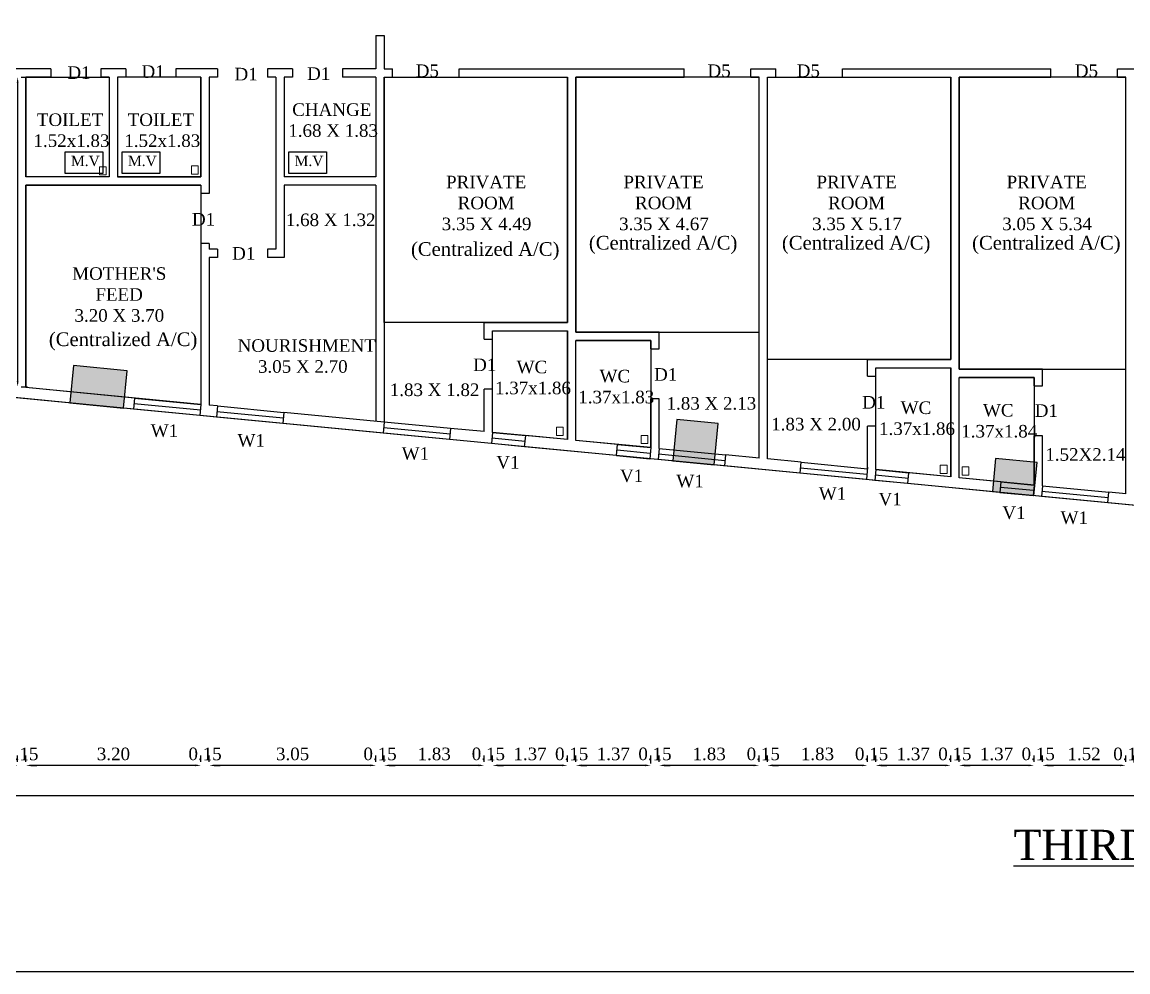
# Model space of a CAD drawing. Header units: metres. Extents: x 2754 to 3501, y 1112 to 1514.
# Drawn here: x 3233.57 to 3253.8, y 1377.15 to 1394.53 of the extents above; entities that cross this region are included whole.
import ezdxf
from ezdxf.enums import TextEntityAlignment as Align

# ---------------------------------------------------------------- set-up
doc = ezdxf.new("R2010")
doc.units = ezdxf.units.M
doc.linetypes.add('ACAD_ISO10W100', pattern=[18, 12, -3, 0, -3])
doc.linetypes.add('Demolished', pattern=[4.8, 3.2, -1.6])
for name, color, linetype in [('A-WALL', 2, 'Continuous'), ('AR -DOOR', 2, 'Continuous'), ('AR-COLHATCH', 2, 'Continuous'), ('AR-COLUMN', 2, 'Continuous'), ('AR-GRID', 2, 'ACAD_ISO10W100'), ('AR-THIN', 8, 'Continuous'), ('AR-WALL', 7, 'Continuous'), ('BLK_1_FLR_3_AC_ROOM_4', 3, 'Continuous'), ('BLK_1_FLR_3_BLT_UP_AREA', 12, 'Continuous'), ('BLK_1_FLR_3_REGULAR_ROOM_1', 2, 'Continuous'), ('BLK_1_FLR_3_REGULAR_ROOM_2', 2, 'Continuous'), ('BLK_1_FLR_3_REGULAR_ROOM_3', 2, 'Continuous'), ('BLK_1_FLR_3_REGULAR_ROOM_4', 2, 'Continuous'), ('BLK_1_FLR_3_WATER_CLOSET', 223, 'Continuous')]:
    doc.layers.add(name, color=color, linetype=linetype)
doc.layers.add('BLK_1_FLR_3_WASH', color=55, linetype='Continuous', lineweight=5)
doc.styles.add('ANAND', font='times.ttf')
doc.dimstyles.new('V1', dxfattribs={"dimtxt": 0.23, "dimasz": 0.1, "dimexe": 0.18, "dimexo": 0.0625, "dimgap": 0.09, "dimtad": 1, "dimzin": 0, "dimdsep": 46, "dimtxsty": 'ANAND', "dimcen": 0.09, "dimadec": 0, "dimazin": 0, "dimtfac": 1, "dimtix": 1, "dimtofl": 0, "dimtmove": 2, "dimatfit": 0, "dimfxl": 0, "dimtolj": 1, "dimtzin": 0, "dimarcsym": 0})

# ---------------------------------------------------------------- blocks, each defined once
blk = doc.blocks.new('Ground Floor')
at = {"layer": 'AR-COLHATCH'}
h = blk.add_hatch(color=256, dxfattribs=at)
h.dxf.hatch_style = 1
h.paths.add_polyline_path([(588.12, -29.47), (626.94, -33.21), (624.36, -60.09), (585.53, -56.35)])
h = blk.add_hatch(color=256, dxfattribs=at)
h.dxf.hatch_style = 1
h.paths.add_polyline_path([(1022.64, -68.27), (1052.51, -71.14), (1049.63, -101.01), (1019.77, -98.13)])
h = blk.add_hatch(color=256, dxfattribs=at)
h.dxf.hatch_style = 1
h.paths.add_polyline_path([(1252.32, -96.42), (1282.17, -99.29), (1279.87, -123.16), (1250.01, -120.29)])
at = {"layer": 'AR-COLUMN'}
for points in [[(626.94, -33.21), (588.12, -29.47), (585.53, -56.35), (624.36, -60.09)], [(1052.51, -71.14), (1022.64, -68.27), (1019.77, -98.13), (1049.63, -101.01)], [(1282.17, -99.29), (1252.31, -96.41), (1250.01, -120.29), (1279.88, -123.17)]]:
    blk.add_lwpolyline(points, close=True, dxfattribs=at)
blk = doc.blocks.new('*D400')
at = {"color": 0, "lineweight": -2}
for p, q in [((3233.549, 1393.524), (3233.666, 1393.524)), ((3233.486, 1393.424), (3233.486, 1387.956)), ((3233.549, 1387.856), (3233.666, 1387.856))]:
    blk.add_line(p, q, dxfattribs=at)
at = {"color": 0}
for points in [[(3233.47, 1393.424), (3233.503, 1393.424), (3233.486, 1393.524)], [(3233.47, 1387.956), (3233.503, 1387.956), (3233.486, 1387.856)]]:
    blk.add_solid(points, dxfattribs=at)
at = {"layer": 'Defpoints', "color": 0}
for p in [(3233.486, 1393.524), (3233.486, 1387.856), (3233.486, 1387.856)]:
    blk.add_point(p, dxfattribs=at)
at = {"color": 0, "insert": (3233.279, 1390.69), "char_height": 0.23, "attachment_point": 5, "rotation": 90, "style": 'ANAND'}
blk.add_mtext('\\A1;5.67', dxfattribs=at)
blk = doc.blocks.new('*D143')
at = {"color": 0, "lineweight": -2}
for p, q in [((3253.656, 1380.926), (3253.556, 1380.926)), ((3253.756, 1380.989), (3253.756, 1381.106)), ((3253.908, 1380.98), (3253.908, 1381.106)), ((3254.008, 1380.926), (3254.108, 1380.926))]:
    blk.add_line(p, q, dxfattribs=at)
at = {"color": 0}
for points in [[(3253.656, 1380.943), (3253.656, 1380.91), (3253.756, 1380.926)], [(3254.008, 1380.943), (3254.008, 1380.91), (3253.908, 1380.926)]]:
    blk.add_solid(points, dxfattribs=at)
at = {"layer": 'Defpoints', "color": 0}
for p in [(3253.756, 1380.926), (3253.756, 1380.926), (3253.908, 1380.918)]:
    blk.add_point(p, dxfattribs=at)
at = {"color": 0, "insert": (3253.832, 1381.134), "char_height": 0.23, "attachment_point": 5, "style": 'ANAND'}
blk.add_mtext('\\A1;0.15', dxfattribs=at)
blk = doc.blocks.new('*D144')
at = {"color": 0, "lineweight": -2}
for p, q in [((3252.232, 1380.989), (3252.232, 1381.106)), ((3253.656, 1380.926), (3252.332, 1380.926)), ((3253.756, 1380.989), (3253.756, 1381.106))]:
    blk.add_line(p, q, dxfattribs=at)
at = {"color": 0}
for points in [[(3252.332, 1380.943), (3252.332, 1380.91), (3252.232, 1380.926)], [(3253.656, 1380.943), (3253.656, 1380.91), (3253.756, 1380.926)]]:
    blk.add_solid(points, dxfattribs=at)
at = {"layer": 'Defpoints', "color": 0}
for p in [(3252.232, 1380.926), (3252.232, 1380.926), (3253.756, 1380.926)]:
    blk.add_point(p, dxfattribs=at)
at = {"color": 0, "insert": (3252.994, 1381.134), "char_height": 0.23, "attachment_point": 5, "style": 'ANAND'}
blk.add_mtext('\\A1;1.52', dxfattribs=at)
blk = doc.blocks.new('*D145')
at = {"color": 0, "lineweight": -2}
for p, q in [((3251.979, 1380.926), (3251.879, 1380.926)), ((3252.079, 1380.989), (3252.079, 1381.106)), ((3252.232, 1380.989), (3252.232, 1381.106)), ((3252.332, 1380.926), (3252.432, 1380.926))]:
    blk.add_line(p, q, dxfattribs=at)
at = {"color": 0}
for points in [[(3251.979, 1380.943), (3251.979, 1380.91), (3252.079, 1380.926)], [(3252.332, 1380.943), (3252.332, 1380.91), (3252.232, 1380.926)]]:
    blk.add_solid(points, dxfattribs=at)
at = {"layer": 'Defpoints', "color": 0}
for p in [(3252.079, 1380.926), (3252.079, 1380.926), (3252.232, 1380.926)]:
    blk.add_point(p, dxfattribs=at)
at = {"color": 0, "insert": (3252.155, 1381.134), "char_height": 0.23, "attachment_point": 5, "style": 'ANAND'}
blk.add_mtext('\\A1;0.15', dxfattribs=at)
blk = doc.blocks.new('*D146')
at = {"color": 0, "lineweight": -2}
for p, q in [((3250.708, 1380.989), (3250.708, 1381.106)), ((3251.979, 1380.926), (3250.808, 1380.926)), ((3252.079, 1380.989), (3252.079, 1381.106))]:
    blk.add_line(p, q, dxfattribs=at)
at = {"color": 0}
for points in [[(3250.808, 1380.943), (3250.808, 1380.91), (3250.708, 1380.926)], [(3251.979, 1380.943), (3251.979, 1380.91), (3252.079, 1380.926)]]:
    blk.add_solid(points, dxfattribs=at)
at = {"layer": 'Defpoints', "color": 0}
for p in [(3250.708, 1380.926), (3250.708, 1380.926), (3252.079, 1380.926)]:
    blk.add_point(p, dxfattribs=at)
at = {"color": 0, "insert": (3251.393, 1381.134), "char_height": 0.23, "attachment_point": 5, "style": 'ANAND'}
blk.add_mtext('\\A1;1.37', dxfattribs=at)
blk = doc.blocks.new('*D147')
at = {"color": 0, "lineweight": -2}
for p, q in [((3250.455, 1380.926), (3250.355, 1380.926)), ((3250.555, 1380.989), (3250.555, 1381.106)), ((3250.708, 1380.989), (3250.708, 1381.106)), ((3250.808, 1380.926), (3250.908, 1380.926))]:
    blk.add_line(p, q, dxfattribs=at)
at = {"color": 0}
for points in [[(3250.455, 1380.943), (3250.455, 1380.91), (3250.555, 1380.926)], [(3250.808, 1380.943), (3250.808, 1380.91), (3250.708, 1380.926)]]:
    blk.add_solid(points, dxfattribs=at)
at = {"layer": 'Defpoints', "color": 0}
for p in [(3250.555, 1380.926), (3250.555, 1380.926), (3250.708, 1380.926)]:
    blk.add_point(p, dxfattribs=at)
at = {"color": 0, "insert": (3250.631, 1381.134), "char_height": 0.23, "attachment_point": 5, "style": 'ANAND'}
blk.add_mtext('\\A1;0.15', dxfattribs=at)
blk = doc.blocks.new('*D148')
at = {"color": 0, "lineweight": -2}
for p, q in [((3249.184, 1380.989), (3249.184, 1381.106)), ((3250.455, 1380.926), (3249.284, 1380.926)), ((3250.555, 1380.989), (3250.555, 1381.106))]:
    blk.add_line(p, q, dxfattribs=at)
at = {"color": 0}
for points in [[(3249.284, 1380.943), (3249.284, 1380.91), (3249.184, 1380.926)], [(3250.455, 1380.943), (3250.455, 1380.91), (3250.555, 1380.926)]]:
    blk.add_solid(points, dxfattribs=at)
at = {"layer": 'Defpoints', "color": 0}
for p in [(3249.184, 1380.926), (3249.184, 1380.926), (3250.555, 1380.926)]:
    blk.add_point(p, dxfattribs=at)
at = {"color": 0, "insert": (3249.869, 1381.134), "char_height": 0.23, "attachment_point": 5, "style": 'ANAND'}
blk.add_mtext('\\A1;1.37', dxfattribs=at)
blk = doc.blocks.new('*D149')
at = {"color": 0, "lineweight": -2}
for p, q in [((3248.931, 1380.926), (3248.831, 1380.926)), ((3249.031, 1380.989), (3249.031, 1381.106)), ((3249.184, 1380.989), (3249.184, 1381.106)), ((3249.284, 1380.926), (3249.384, 1380.926))]:
    blk.add_line(p, q, dxfattribs=at)
at = {"color": 0}
for points in [[(3248.931, 1380.943), (3248.931, 1380.91), (3249.031, 1380.926)], [(3249.284, 1380.943), (3249.284, 1380.91), (3249.184, 1380.926)]]:
    blk.add_solid(points, dxfattribs=at)
at = {"layer": 'Defpoints', "color": 0}
for p in [(3249.031, 1380.926), (3249.031, 1380.926), (3249.184, 1380.926)]:
    blk.add_point(p, dxfattribs=at)
at = {"color": 0, "insert": (3249.107, 1381.134), "char_height": 0.23, "attachment_point": 5, "style": 'ANAND'}
blk.add_mtext('\\A1;0.15', dxfattribs=at)
blk = doc.blocks.new('*D150')
at = {"color": 0, "lineweight": -2}
for p, q in [((3247.202, 1380.989), (3247.202, 1381.106)), ((3248.931, 1380.926), (3247.302, 1380.926)), ((3249.031, 1380.989), (3249.031, 1381.106))]:
    blk.add_line(p, q, dxfattribs=at)
at = {"color": 0}
for points in [[(3247.302, 1380.943), (3247.302, 1380.91), (3247.202, 1380.926)], [(3248.931, 1380.943), (3248.931, 1380.91), (3249.031, 1380.926)]]:
    blk.add_solid(points, dxfattribs=at)
at = {"layer": 'Defpoints', "color": 0}
for p in [(3247.202, 1380.926), (3247.202, 1380.926), (3249.031, 1380.926)]:
    blk.add_point(p, dxfattribs=at)
at = {"color": 0, "insert": (3248.117, 1381.134), "char_height": 0.23, "attachment_point": 5, "style": 'ANAND'}
blk.add_mtext('\\A1;1.83', dxfattribs=at)
blk = doc.blocks.new('*D151')
at = {"color": 0, "lineweight": -2}
for p, q in [((3246.95, 1380.926), (3246.85, 1380.926)), ((3247.05, 1380.989), (3247.05, 1381.106)), ((3247.202, 1380.989), (3247.202, 1381.106)), ((3247.302, 1380.926), (3247.402, 1380.926))]:
    blk.add_line(p, q, dxfattribs=at)
at = {"color": 0}
for points in [[(3246.95, 1380.943), (3246.95, 1380.91), (3247.05, 1380.926)], [(3247.302, 1380.943), (3247.302, 1380.91), (3247.202, 1380.926)]]:
    blk.add_solid(points, dxfattribs=at)
at = {"layer": 'Defpoints', "color": 0}
for p in [(3247.05, 1380.926), (3247.05, 1380.926), (3247.202, 1380.926)]:
    blk.add_point(p, dxfattribs=at)
at = {"color": 0, "insert": (3247.126, 1381.134), "char_height": 0.23, "attachment_point": 5, "style": 'ANAND'}
blk.add_mtext('\\A1;0.15', dxfattribs=at)
blk = doc.blocks.new('*D152')
at = {"color": 0, "lineweight": -2}
for p, q in [((3245.221, 1380.989), (3245.221, 1381.106)), ((3246.95, 1380.926), (3245.321, 1380.926)), ((3247.05, 1380.989), (3247.05, 1381.106))]:
    blk.add_line(p, q, dxfattribs=at)
at = {"color": 0}
for points in [[(3245.321, 1380.943), (3245.321, 1380.91), (3245.221, 1380.926)], [(3246.95, 1380.943), (3246.95, 1380.91), (3247.05, 1380.926)]]:
    blk.add_solid(points, dxfattribs=at)
at = {"layer": 'Defpoints', "color": 0}
for p in [(3245.221, 1380.926), (3245.221, 1380.926), (3247.05, 1380.926)]:
    blk.add_point(p, dxfattribs=at)
at = {"color": 0, "insert": (3246.136, 1381.134), "char_height": 0.23, "attachment_point": 5, "style": 'ANAND'}
blk.add_mtext('\\A1;1.83', dxfattribs=at)
blk = doc.blocks.new('*D153')
at = {"color": 0, "lineweight": -2}
for p, q in [((3244.969, 1380.926), (3244.869, 1380.926)), ((3245.069, 1380.963), (3245.069, 1381.106)), ((3245.221, 1380.989), (3245.221, 1381.106)), ((3245.321, 1380.926), (3245.421, 1380.926))]:
    blk.add_line(p, q, dxfattribs=at)
at = {"color": 0}
for points in [[(3244.969, 1380.943), (3244.969, 1380.91), (3245.069, 1380.926)], [(3245.321, 1380.943), (3245.321, 1380.91), (3245.221, 1380.926)]]:
    blk.add_solid(points, dxfattribs=at)
at = {"layer": 'Defpoints', "color": 0}
for p in [(3245.069, 1380.926), (3245.221, 1380.926), (3245.069, 1380.901)]:
    blk.add_point(p, dxfattribs=at)
at = {"color": 0, "insert": (3245.145, 1381.134), "char_height": 0.23, "attachment_point": 5, "style": 'ANAND'}
blk.add_mtext('\\A1;0.15', dxfattribs=at)
blk = doc.blocks.new('*D154')
at = {"color": 0, "lineweight": -2}
for p, q in [((3243.697, 1380.989), (3243.697, 1381.106)), ((3244.969, 1380.926), (3243.797, 1380.926)), ((3245.069, 1380.963), (3245.069, 1381.106))]:
    blk.add_line(p, q, dxfattribs=at)
at = {"color": 0}
for points in [[(3243.797, 1380.943), (3243.797, 1380.91), (3243.697, 1380.926)], [(3244.969, 1380.943), (3244.969, 1380.91), (3245.069, 1380.926)]]:
    blk.add_solid(points, dxfattribs=at)
at = {"layer": 'Defpoints', "color": 0}
for p in [(3243.697, 1380.926), (3243.697, 1380.926), (3245.069, 1380.901)]:
    blk.add_point(p, dxfattribs=at)
at = {"color": 0, "insert": (3244.383, 1381.134), "char_height": 0.23, "attachment_point": 5, "style": 'ANAND'}
blk.add_mtext('\\A1;1.37', dxfattribs=at)
blk = doc.blocks.new('*D155')
at = {"color": 0, "lineweight": -2}
for p, q in [((3243.445, 1380.926), (3243.345, 1380.926)), ((3243.545, 1380.989), (3243.545, 1381.106)), ((3243.697, 1380.989), (3243.697, 1381.106)), ((3243.797, 1380.926), (3243.897, 1380.926))]:
    blk.add_line(p, q, dxfattribs=at)
at = {"color": 0}
for points in [[(3243.445, 1380.943), (3243.445, 1380.91), (3243.545, 1380.926)], [(3243.797, 1380.943), (3243.797, 1380.91), (3243.697, 1380.926)]]:
    blk.add_solid(points, dxfattribs=at)
at = {"layer": 'Defpoints', "color": 0}
for p in [(3243.545, 1380.926), (3243.545, 1380.926), (3243.697, 1380.926)]:
    blk.add_point(p, dxfattribs=at)
at = {"color": 0, "insert": (3243.621, 1381.134), "char_height": 0.23, "attachment_point": 5, "style": 'ANAND'}
blk.add_mtext('\\A1;0.15', dxfattribs=at)
blk = doc.blocks.new('*D156')
at = {"color": 0, "lineweight": -2}
for p, q in [((3242.173, 1380.989), (3242.173, 1381.106)), ((3243.445, 1380.926), (3242.273, 1380.926)), ((3243.545, 1380.989), (3243.545, 1381.106))]:
    blk.add_line(p, q, dxfattribs=at)
at = {"color": 0}
for points in [[(3242.273, 1380.943), (3242.273, 1380.91), (3242.173, 1380.926)], [(3243.445, 1380.943), (3243.445, 1380.91), (3243.545, 1380.926)]]:
    blk.add_solid(points, dxfattribs=at)
at = {"layer": 'Defpoints', "color": 0}
for p in [(3242.173, 1380.926), (3242.173, 1380.926), (3243.545, 1380.926)]:
    blk.add_point(p, dxfattribs=at)
at = {"color": 0, "insert": (3242.859, 1381.134), "char_height": 0.23, "attachment_point": 5, "style": 'ANAND'}
blk.add_mtext('\\A1;1.37', dxfattribs=at)
blk = doc.blocks.new('*D157')
at = {"color": 0, "lineweight": -2}
for p, q in [((3241.921, 1380.926), (3241.821, 1380.926)), ((3242.021, 1380.989), (3242.021, 1381.106)), ((3242.173, 1380.989), (3242.173, 1381.106)), ((3242.273, 1380.926), (3242.373, 1380.926))]:
    blk.add_line(p, q, dxfattribs=at)
at = {"color": 0}
for points in [[(3241.921, 1380.943), (3241.921, 1380.91), (3242.021, 1380.926)], [(3242.273, 1380.943), (3242.273, 1380.91), (3242.173, 1380.926)]]:
    blk.add_solid(points, dxfattribs=at)
at = {"layer": 'Defpoints', "color": 0}
for p in [(3242.021, 1380.926), (3242.021, 1380.926), (3242.173, 1380.926)]:
    blk.add_point(p, dxfattribs=at)
at = {"color": 0, "insert": (3242.097, 1381.134), "char_height": 0.23, "attachment_point": 5, "style": 'ANAND'}
blk.add_mtext('\\A1;0.15', dxfattribs=at)
blk = doc.blocks.new('*D158')
at = {"color": 0, "lineweight": -2}
for p, q in [((3240.192, 1380.989), (3240.192, 1381.106)), ((3241.921, 1380.926), (3240.292, 1380.926)), ((3242.021, 1380.989), (3242.021, 1381.106))]:
    blk.add_line(p, q, dxfattribs=at)
at = {"color": 0}
for points in [[(3240.292, 1380.943), (3240.292, 1380.91), (3240.192, 1380.926)], [(3241.921, 1380.943), (3241.921, 1380.91), (3242.021, 1380.926)]]:
    blk.add_solid(points, dxfattribs=at)
at = {"layer": 'Defpoints', "color": 0}
for p in [(3240.192, 1380.926), (3240.192, 1380.926), (3242.021, 1380.926)]:
    blk.add_point(p, dxfattribs=at)
at = {"color": 0, "insert": (3241.106, 1381.134), "char_height": 0.23, "attachment_point": 5, "style": 'ANAND'}
blk.add_mtext('\\A1;1.83', dxfattribs=at)
blk = doc.blocks.new('*D159')
at = {"color": 0, "lineweight": -2}
for p, q in [((3239.94, 1380.926), (3239.84, 1380.926)), ((3240.04, 1380.989), (3240.04, 1381.106)), ((3240.192, 1380.989), (3240.192, 1381.106)), ((3240.292, 1380.926), (3240.392, 1380.926))]:
    blk.add_line(p, q, dxfattribs=at)
at = {"color": 0}
for points in [[(3239.94, 1380.943), (3239.94, 1380.91), (3240.04, 1380.926)], [(3240.292, 1380.943), (3240.292, 1380.91), (3240.192, 1380.926)]]:
    blk.add_solid(points, dxfattribs=at)
at = {"layer": 'Defpoints', "color": 0}
for p in [(3240.04, 1380.926), (3240.04, 1380.926), (3240.192, 1380.926)]:
    blk.add_point(p, dxfattribs=at)
at = {"color": 0, "insert": (3240.116, 1381.134), "char_height": 0.23, "attachment_point": 5, "style": 'ANAND'}
blk.add_mtext('\\A1;0.15', dxfattribs=at)
blk = doc.blocks.new('*D160')
at = {"color": 0, "lineweight": -2}
for p, q in [((3236.992, 1380.989), (3236.992, 1381.106)), ((3239.94, 1380.926), (3237.092, 1380.926)), ((3240.04, 1380.989), (3240.04, 1381.106))]:
    blk.add_line(p, q, dxfattribs=at)
at = {"color": 0}
for points in [[(3237.092, 1380.943), (3237.092, 1380.91), (3236.992, 1380.926)], [(3239.94, 1380.943), (3239.94, 1380.91), (3240.04, 1380.926)]]:
    blk.add_solid(points, dxfattribs=at)
at = {"layer": 'Defpoints', "color": 0}
for p in [(3236.992, 1380.926), (3236.992, 1380.926), (3240.04, 1380.926)]:
    blk.add_point(p, dxfattribs=at)
at = {"color": 0, "insert": (3238.516, 1381.134), "char_height": 0.23, "attachment_point": 5, "style": 'ANAND'}
blk.add_mtext('\\A1;3.05', dxfattribs=at)
blk = doc.blocks.new('*D161')
at = {"color": 0, "lineweight": -2}
for p, q in [((3236.739, 1380.926), (3236.639, 1380.926)), ((3236.839, 1380.989), (3236.839, 1381.106)), ((3236.992, 1380.989), (3236.992, 1381.106)), ((3237.092, 1380.926), (3237.192, 1380.926))]:
    blk.add_line(p, q, dxfattribs=at)
at = {"color": 0}
for points in [[(3236.739, 1380.943), (3236.739, 1380.91), (3236.839, 1380.926)], [(3237.092, 1380.943), (3237.092, 1380.91), (3236.992, 1380.926)]]:
    blk.add_solid(points, dxfattribs=at)
at = {"layer": 'Defpoints', "color": 0}
for p in [(3236.839, 1380.926), (3236.839, 1380.926), (3236.992, 1380.926)]:
    blk.add_point(p, dxfattribs=at)
at = {"color": 0, "insert": (3236.915, 1381.134), "char_height": 0.23, "attachment_point": 5, "style": 'ANAND'}
blk.add_mtext('\\A1;0.15', dxfattribs=at)
blk = doc.blocks.new('*D162')
at = {"color": 0, "lineweight": -2}
for p, q in [((3233.639, 1380.989), (3233.639, 1381.106)), ((3236.739, 1380.926), (3233.739, 1380.926)), ((3236.839, 1380.989), (3236.839, 1381.106))]:
    blk.add_line(p, q, dxfattribs=at)
at = {"color": 0}
for points in [[(3233.739, 1380.943), (3233.739, 1380.91), (3233.639, 1380.926)], [(3236.739, 1380.943), (3236.739, 1380.91), (3236.839, 1380.926)]]:
    blk.add_solid(points, dxfattribs=at)
at = {"layer": 'Defpoints', "color": 0}
for p in [(3233.639, 1380.926), (3233.639, 1380.926), (3236.839, 1380.926)]:
    blk.add_point(p, dxfattribs=at)
at = {"color": 0, "insert": (3235.239, 1381.134), "char_height": 0.23, "attachment_point": 5, "style": 'ANAND'}
blk.add_mtext('\\A1;3.20', dxfattribs=at)
blk = doc.blocks.new('*D163')
at = {"color": 0, "lineweight": -2}
for p, q in [((3233.386, 1380.926), (3233.286, 1380.926)), ((3233.486, 1380.989), (3233.486, 1381.106)), ((3233.639, 1380.989), (3233.639, 1381.106)), ((3233.739, 1380.926), (3233.839, 1380.926))]:
    blk.add_line(p, q, dxfattribs=at)
at = {"color": 0}
for points in [[(3233.386, 1380.943), (3233.386, 1380.91), (3233.486, 1380.926)], [(3233.739, 1380.943), (3233.739, 1380.91), (3233.639, 1380.926)]]:
    blk.add_solid(points, dxfattribs=at)
at = {"layer": 'Defpoints', "color": 0}
for p in [(3233.486, 1380.926), (3233.486, 1380.926), (3233.639, 1380.926)]:
    blk.add_point(p, dxfattribs=at)
at = {"color": 0, "insert": (3233.563, 1381.134), "char_height": 0.23, "attachment_point": 5, "style": 'ANAND'}
blk.add_mtext('\\A1;0.15', dxfattribs=at)
blk = doc.blocks.new('*D166')
at = {"color": 0, "lineweight": -2}
for p, q in [((3219.567, 1380.182), (3219.567, 1380.553)), ((3291.805, 1380.182), (3291.805, 1380.553)), ((3219.667, 1380.373), (3291.705, 1380.373))]:
    blk.add_line(p, q, dxfattribs=at)
at = {"color": 0}
for points in [[(3219.667, 1380.39), (3219.667, 1380.357), (3219.567, 1380.373)], [(3291.705, 1380.39), (3291.705, 1380.357), (3291.805, 1380.373)]]:
    blk.add_solid(points, dxfattribs=at)
at = {"layer": 'Defpoints', "color": 0}
for p in [(3291.805, 1380.373), (3219.567, 1380.119), (3291.805, 1380.119)]:
    blk.add_point(p, dxfattribs=at)
at = {"color": 0, "insert": (3255.686, 1380.581), "char_height": 0.23, "attachment_point": 5, "style": 'ANAND'}
blk.add_mtext('\\A1;72.24', dxfattribs=at)

msp = doc.modelspace()

# ---------------------------------------------------------------- linework, layer by layer
at = {"color": 7, "elevation": 0}
msp.add_lwpolyline([(3213.89741, 1445.90328), (3297.33367, 1445.90328), (3297.33367, 1377.14689), (3213.89741, 1377.14689)], close=True, dxfattribs=at)
at = {"color": 7, "linetype": 'Demolished', "elevation": 0}
for points in [[(3234.35574, 1392.15292), (3235.04634, 1392.15292), (3235.04634, 1391.75778), (3234.35574, 1391.75778)], [(3235.39815, 1392.15292), (3236.08875, 1392.15292), (3236.08875, 1391.75778), (3235.39815, 1391.75778)], [(3238.44671, 1392.15292), (3239.13731, 1392.15292), (3239.13731, 1391.75778), (3238.44671, 1391.75778)]]:
    msp.add_lwpolyline(points, close=True, dxfattribs=at)
at = {"layer": 'A-WALL'}
msp.add_line((3240.03955, 1394.28646, 0), (3240.19195, 1394.28646, 0), dxfattribs=at)
at = {"layer": 'AR -DOOR'}
for p, q in [((3235.61582, 1387.54876, 0), (3236.82942, 1387.43197, 0)), ((3237.13281, 1387.40277, 0), (3238.34641, 1387.28598, 0)), ((3240.18222, 1387.10931, 0), (3241.39581, 1386.99252, 0)), ((3242.16342, 1386.91864, 0), (3242.77021, 1386.86025, 0)), ((3244.45222, 1386.69838, 0), (3245.05902, 1386.63998, 0)), ((3245.21139, 1386.62564, 0), (3246.42498, 1386.50885, 0)), ((3247.80813, 1386.37392, 0), (3249.02172, 1386.25713, 0)), ((3249.17405, 1386.24152, 0), (3249.78085, 1386.18312, 0)), ((3251.46309, 1386.01963, 0), (3252.06984, 1385.96081, 0)), ((3252.22225, 1385.94604, 0), (3253.43585, 1385.82925, 0))]:
    msp.add_line(p, q, dxfattribs=at)
at = {"layer": 'AR-THIN'}
for p, q in [((3235.62556, 1387.6499, 0), (3236.83915, 1387.5331, 0)), ((3236.81968, 1387.33084, 0), (3235.60609, 1387.44763, 0)), ((3237.14255, 1387.50391, 0), (3238.35614, 1387.38711, 0)), ((3238.33668, 1387.18485, 0), (3237.12308, 1387.30164, 0)), ((3241.40554, 1387.09365, 0), (3240.19195, 1387.21044, 0)), ((3241.38608, 1386.89138, 0), (3240.17248, 1387.00818, 0)), ((3242.17315, 1387.01978, 0), (3242.77995, 1386.96138, 0)), ((3242.76048, 1386.75912, 0), (3242.15368, 1386.81751, 0)), ((3244.46195, 1386.79951, 0), (3245.06875, 1386.74111, 0)), ((3244.44249, 1386.59725, 0), (3245.04928, 1386.53885, 0)), ((3245.22115, 1386.72709, 0), (3246.43474, 1386.61029, 0)), ((3246.41522, 1386.4074, 0), (3245.20162, 1386.52419, 0)), ((3247.81772, 1386.47357, 0), (3249.03115, 1386.3551, 0)), ((3249.01213, 1386.15748, 0), (3247.79854, 1386.27427, 0)), ((3249.18355, 1386.34022, 0), (3249.79026, 1386.28099, 0)), ((3249.77135, 1386.08441, 0), (3249.16455, 1386.14281, 0)), ((3251.47243, 1386.11675, 0), (3252.07915, 1386.05752, 0)), ((3252.23155, 1386.04264, 0), (3253.44498, 1385.92417, 0)), ((3251.45374, 1385.92251, 0), (3252.06054, 1385.86411, 0)), ((3253.42655, 1385.73265, 0), (3252.21296, 1385.84944, 0))]:
    msp.add_line(p, q, dxfattribs=at)
at = {"layer": 'AR-WALL'}
for p, q in [((3240.03955, 1394.28646, 0), (3240.03955, 1393.67686, 0)), ((3240.19195, 1394.28646, 0), (3240.19195, 1393.67686, 0)), ((3234.09595, 1393.67686, 0), (3230.59075, 1393.67686, 0)), ((3234.09595, 1393.67686, 0), (3234.09595, 1393.52446, 0)), ((3235.46755, 1393.67686, 0), (3235.01035, 1393.67686, 0)), ((3235.01035, 1393.67686, 0), (3235.01035, 1393.52446, 0)), ((3235.46755, 1393.67686, 0), (3235.46755, 1393.52446, 0)), ((3237.14395, 1393.67686, 0), (3236.38195, 1393.67686, 0)), ((3236.38195, 1393.67686, 0), (3236.38195, 1393.52446, 0)), ((3237.14395, 1393.67686, 0), (3237.14395, 1393.52446, 0)), ((3238.05835, 1393.67686, 0), (3238.05835, 1393.52446, 0)), ((3238.51555, 1393.67686, 0), (3238.05835, 1393.67686, 0)), ((3238.51555, 1393.67686, 0), (3238.51555, 1393.52446, 0)), ((3239.42995, 1393.67686, 0), (3239.42995, 1393.52446, 0)), ((3240.03955, 1393.67686, 0), (3239.42995, 1393.67686, 0)), ((3240.19195, 1393.67686, 0), (3240.34435, 1393.67686, 0)), ((3240.34435, 1393.52446, 0), (3240.34435, 1393.67686, 0)), ((3241.56355, 1393.67686, 0), (3245.67835, 1393.67686, 0)), ((3241.56355, 1393.52446, 0), (3241.56355, 1393.67686, 0)), ((3245.67835, 1393.52446, 0), (3245.67835, 1393.67686, 0)), ((3246.89755, 1393.67686, 0), (3247.35475, 1393.67686, 0)), ((3246.89755, 1393.52446, 0), (3246.89755, 1393.67686, 0)), ((3247.35475, 1393.52446, 0), (3247.35475, 1393.67686, 0)), ((3248.57395, 1393.67686, 0), (3252.38395, 1393.67686, 0)), ((3248.57395, 1393.52446, 0), (3248.57395, 1393.67686, 0)), ((3252.38395, 1393.52446, 0), (3252.38395, 1393.67686, 0)), ((3253.60315, 1393.52446, 0), (3253.60315, 1393.67686, 0)), ((3253.60315, 1393.67686, 0), (3253.90795, 1393.67686, 0)), ((3233.63875, 1393.52446, 0), (3233.63875, 1391.69566, 0)), ((3234.09595, 1393.52446, 0), (3233.63875, 1393.52446, 0)), ((3235.16275, 1393.52446, 0), (3235.01035, 1393.52446, 0)), ((3235.16275, 1393.52446, 0), (3235.16275, 1391.69566, 0)), ((3235.31515, 1393.52446, 0), (3235.31515, 1391.69566, 0)), ((3235.46755, 1393.52446, 0), (3235.31515, 1393.52446, 0)), ((3236.83915, 1393.52446, 0), (3236.38195, 1393.52446, 0)), ((3236.83915, 1393.52446, 0), (3236.83915, 1391.69566, 0)), ((3236.99155, 1393.52446, 0), (3236.99155, 1391.39086, 0)), ((3237.14395, 1393.52446, 0), (3236.99155, 1393.52446, 0)), ((3238.21075, 1393.52446, 0), (3238.05835, 1393.52446, 0)), ((3238.21075, 1393.52446, 0), (3238.21075, 1390.37486, 0)), ((3238.36315, 1393.52446, 0), (3238.36315, 1391.69566, 0)), ((3238.51555, 1393.52446, 0), (3238.36315, 1393.52446, 0)), ((3240.03955, 1393.52446, 0), (3239.42995, 1393.52446, 0)), ((3240.03955, 1393.52446, 0), (3240.03955, 1391.69566, 0)), ((3240.19195, 1393.52446, 0), (3240.19195, 1387.21044, 0)), ((3240.19195, 1393.52446, 0), (3240.34435, 1393.52446, 0)), ((3241.56355, 1393.52446, 0), (3243.54475, 1393.52446, 0)), ((3243.54475, 1389.03031, 0), (3243.54475, 1393.52446, 0)), ((3243.69715, 1388.85431, 0), (3243.69715, 1393.52446, 0)), ((3243.69715, 1393.52446, 0), (3245.67835, 1393.52446, 0)), ((3246.89755, 1393.52446, 0), (3247.04995, 1393.52446, 0)), ((3247.04995, 1386.54853, 0), (3247.04995, 1393.52446, 0)), ((3247.20235, 1386.53366, 0), (3247.20235, 1393.52446, 0)), ((3247.20235, 1393.52446, 0), (3247.35475, 1393.52446, 0)), ((3248.57395, 1393.52446, 0), (3250.55515, 1393.52446, 0)), ((3250.55515, 1388.35565, 0), (3250.55515, 1393.52446, 0)), ((3250.70755, 1388.17966, 0), (3250.70755, 1393.52446, 0)), ((3250.70755, 1393.52446, 0), (3252.38395, 1393.52446, 0)), ((3253.60315, 1393.52446, 0), (3253.75555, 1393.52446, 0)), ((3253.75555, 1385.89384, 0), (3253.75555, 1393.52446, 0)), ((3235.16275, 1391.69566, 0), (3233.63875, 1391.69566, 0)), ((3236.83915, 1391.69566, 0), (3235.31515, 1391.69566, 0)), ((3240.03955, 1391.69566, 0), (3238.36315, 1391.69566, 0)), ((3233.63875, 1391.54326, 0), (3233.63875, 1387.8411, 0)), ((3236.83915, 1391.54326, 0), (3233.63875, 1391.54326, 0)), ((3236.83915, 1391.54326, 0), (3236.83915, 1391.39086, 0)), ((3238.36315, 1391.54326, 0), (3238.36315, 1390.22246, 0)), ((3240.03955, 1391.54326, 0), (3238.36315, 1391.54326, 0)), ((3240.03955, 1391.54326, 0), (3240.03955, 1387.22511, 0)), ((3236.99155, 1391.39086, 0), (3236.83915, 1391.39086, 0)), ((3236.83915, 1390.47646, 0), (3236.83915, 1387.5331, 0)), ((3236.99155, 1390.47646, 0), (3236.83915, 1390.47646, 0)), ((3236.99155, 1390.47646, 0), (3236.99155, 1390.37486, 0)), ((3237.14395, 1390.37486, 0), (3236.99155, 1390.37486, 0)), ((3237.14395, 1390.37486, 0), (3237.14395, 1390.22246, 0)), ((3238.21075, 1390.37486, 0), (3238.05835, 1390.37486, 0)), ((3238.05835, 1390.37486, 0), (3238.05835, 1390.22246, 0)), ((3236.99155, 1390.22246, 0), (3236.99155, 1387.51844, 0)), ((3237.14395, 1390.22246, 0), (3236.99155, 1390.22246, 0)), ((3238.36315, 1390.22246, 0), (3238.05835, 1390.22246, 0)), ((3242.02075, 1388.72551, 0), (3242.02075, 1389.03031, 0)), ((3242.02075, 1389.03031, 0), (3243.54475, 1389.03031, 0)), ((3242.17315, 1388.72551, 0), (3242.17315, 1388.87791, 0)), ((3242.17315, 1388.87791, 0), (3243.54475, 1388.87791, 0)), ((3243.54475, 1386.88778, 0), (3243.54475, 1388.87791, 0)), ((3245.22115, 1388.85431, 0), (3243.69715, 1388.85431, 0)), ((3245.22115, 1388.54951, 0), (3245.22115, 1388.85431, 0)), ((3242.02075, 1388.72551, 0), (3242.17315, 1388.72551, 0)), ((3243.69715, 1386.87311, 0), (3243.69715, 1388.70191, 0)), ((3245.06875, 1388.70191, 0), (3243.69715, 1388.70191, 0)), ((3245.06875, 1388.54951, 0), (3245.06875, 1388.70191, 0)), ((3245.06875, 1388.54951, 0), (3245.22115, 1388.54951, 0)), ((3249.03115, 1388.05085, 0), (3249.03115, 1388.35565, 0)), ((3249.03115, 1388.35565, 0), (3250.55515, 1388.35565, 0)), ((3249.03115, 1388.05085, 0), (3249.18355, 1388.05085, 0)), ((3249.18355, 1388.05085, 0), (3249.18355, 1388.20325, 0)), ((3249.18355, 1388.20325, 0), (3250.55515, 1388.20325, 0)), ((3250.55515, 1386.20631, 0), (3250.55515, 1388.20325, 0)), ((3252.23155, 1388.17966, 0), (3250.70755, 1388.17966, 0)), ((3250.70755, 1386.19143, 0), (3250.70755, 1388.02726, 0)), ((3252.07915, 1388.02726, 0), (3250.70755, 1388.02726, 0)), ((3252.07915, 1387.87486, 0), (3252.07915, 1388.02726, 0)), ((3252.23155, 1387.87486, 0), (3252.23155, 1388.17966, 0)), ((3235.60609, 1387.44763, 0), (3231.7604, 1387.81773, 0)), ((3235.62556, 1387.6499, 0), (3233.63875, 1387.8411, 0)), ((3242.02075, 1387.03444, 0), (3242.02075, 1387.81111, 0)), ((3242.17315, 1387.81111, 0), (3242.02075, 1387.81111, 0)), ((3242.17315, 1387.01978, 0), (3242.17315, 1387.81111, 0)), ((3252.07915, 1387.87486, 0), (3252.23155, 1387.87486, 0)), ((3245.06875, 1386.74111, 0), (3245.06875, 1387.63511, 0)), ((3245.22115, 1387.63511, 0), (3245.06875, 1387.63511, 0)), ((3245.22115, 1386.72709, 0), (3245.22115, 1387.63511, 0)), ((3237.14255, 1387.50391, 0), (3236.99155, 1387.51844, 0)), ((3237.12308, 1387.30164, 0), (3236.81968, 1387.33084, 0)), ((3240.19195, 1387.21044, 0), (3238.35614, 1387.38711, 0)), ((3240.17248, 1387.00818, 0), (3238.33668, 1387.18485, 0)), ((3242.02075, 1387.03444, 0), (3241.40554, 1387.09365, 0)), ((3249.03115, 1386.3551, 0), (3249.03115, 1387.13645, 0)), ((3249.18355, 1387.13645, 0), (3249.03115, 1387.13645, 0)), ((3249.18355, 1386.34022, 0), (3249.18355, 1387.13645, 0)), ((3242.15368, 1386.81751, 0), (3241.38608, 1386.89138, 0)), ((3243.54475, 1386.88778, 0), (3242.77995, 1386.96138, 0)), ((3244.46195, 1386.79951, 0), (3243.69715, 1386.87311, 0)), ((3252.07915, 1386.05752, 0), (3252.07915, 1386.96046, 0)), ((3252.23155, 1386.96046, 0), (3252.07915, 1386.96046, 0)), ((3252.23155, 1386.04264, 0), (3252.23155, 1386.96046, 0)), ((3244.44249, 1386.59725, 0), (3242.76048, 1386.75912, 0)), ((3247.04995, 1386.54853, 0), (3246.43458, 1386.60862, 0)), ((3245.20162, 1386.52419, 0), (3245.04928, 1386.53885, 0)), ((3247.79854, 1386.27427, 0), (3246.41522, 1386.4074, 0)), ((3247.81799, 1386.47355, 0), (3247.20235, 1386.53366, 0)), ((3249.03115, 1386.3551, 0), (3249.02868, 1386.35534, 0)), ((3250.55515, 1386.20631, 0), (3249.79054, 1386.28096, 0)), ((3251.47243, 1386.11675, 0), (3250.70755, 1386.19143, 0)), ((3249.16455, 1386.14281, 0), (3249.01213, 1386.15748, 0)), ((3251.45374, 1385.92251, 0), (3249.77135, 1386.08441, 0)), ((3252.21296, 1385.84944, 0), (3252.06027, 1385.86414, 0)), ((3253.75555, 1385.89384, 0), (3253.44498, 1385.92417, 0)), ((3255.11183, 1385.57046, 0), (3253.42655, 1385.73265, 0))]:
    msp.add_line(p, q, dxfattribs=at)
at = {"layer": 'AR-WALL', "ltscale": 7}
for p, q in [((3235.62556, 1387.6499, 0), (3235.60609, 1387.44763, 0)), ((3236.83915, 1387.5331, 0), (3236.81968, 1387.33084, 0)), ((3237.14255, 1387.50391, 0), (3237.12308, 1387.30164, 0)), ((3238.35614, 1387.38711, 0), (3238.33668, 1387.18485, 0)), ((3240.19195, 1387.21044, 0), (3240.17248, 1387.00818, 0)), ((3241.40554, 1387.09365, 0), (3241.38608, 1386.89138, 0)), ((3242.17315, 1387.01978, 0), (3242.15368, 1386.81751, 0)), ((3242.76048, 1386.75912, 0), (3242.77995, 1386.96138, 0)), ((3244.44249, 1386.59725, 0), (3244.46195, 1386.79951, 0)), ((3245.06875, 1386.74111, 0), (3245.04928, 1386.53885, 0)), ((3245.22115, 1386.72709, 0), (3245.20162, 1386.52419, 0)), ((3246.43474, 1386.61029, 0), (3246.41522, 1386.4074, 0)), ((3247.79854, 1386.27427, 0), (3247.81799, 1386.47355, 0)), ((3249.03115, 1386.3849, 0), (3249.01213, 1386.15748, 0)), ((3249.18355, 1386.34022, 0), (3249.16455, 1386.14281, 0)), ((3249.77135, 1386.08441, 0), (3249.79054, 1386.28096, 0)), ((3251.47243, 1386.11675, 0), (3251.45374, 1385.92251, 0)), ((3252.07915, 1386.05752, 0), (3252.06027, 1385.86414, 0)), ((3252.23155, 1386.04264, 0), (3252.21296, 1385.84944, 0)), ((3253.42655, 1385.73265, 0), (3253.44498, 1385.92417, 0))]:
    msp.add_line(p, q, dxfattribs=at)
at = {"layer": 'BLK_1_FLR_3_AC_ROOM_4', "color": 3, "elevation": 0}
msp.add_lwpolyline([(3233.63875, 1391.54326), (3236.83915, 1391.54326), (3236.83915, 1387.5331), (3233.63875, 1387.8411)], close=True, dxfattribs=at)
at = {"layer": 'BLK_1_FLR_3_BLT_UP_AREA', "color": 12, "elevation": 0}
msp.add_lwpolyline([(3219.56715, 1406.75786), (3291.80475, 1406.75786), (3291.80475, 1382.03926), (3219.56715, 1388.99116)], close=True, dxfattribs=at)
at = {"layer": 'BLK_1_FLR_3_REGULAR_ROOM_1', "color": 2, "elevation": 0}
msp.add_lwpolyline([(3240.19195, 1393.52446), (3243.54475, 1393.52446), (3243.54475, 1389.03031), (3240.19195, 1389.03031)], close=True, dxfattribs=at)
at = {"layer": 'BLK_1_FLR_3_REGULAR_ROOM_2', "color": 2, "elevation": 0}
msp.add_lwpolyline([(3243.69715, 1388.85431), (3247.04995, 1388.85431), (3247.04995, 1393.52446), (3243.69715, 1393.52446)], close=True, dxfattribs=at)
at = {"layer": 'BLK_1_FLR_3_REGULAR_ROOM_3', "color": 2, "elevation": 0}
msp.add_lwpolyline([(3247.20235, 1393.52446), (3250.55515, 1393.52446), (3250.55515, 1388.35565), (3247.20235, 1388.35565)], close=True, dxfattribs=at)
at = {"layer": 'BLK_1_FLR_3_REGULAR_ROOM_4', "color": 2, "elevation": 0}
msp.add_lwpolyline([(3250.70755, 1388.17966), (3253.75555, 1388.17966), (3253.75555, 1393.52446), (3250.70755, 1393.52446)], close=True, dxfattribs=at)
at = {"layer": 'BLK_1_FLR_3_WASH', "color": 60, "elevation": 0}
msp.add_lwpolyline([(3234.98509, 1391.88359), (3234.98509, 1391.73359), (3235.10758, 1391.73359), (3235.10758, 1391.88359)], close=True, dxfattribs=at)
at = {"layer": 'BLK_1_FLR_3_WASH', "color": 60}
for points in [[(3236.66749, 1391.89788), (3236.66749, 1391.74788), (3236.78999, 1391.74788), (3236.78999, 1391.89788)], [(3243.34408, 1387.11525), (3243.34408, 1386.96525), (3243.46658, 1386.96525), (3243.46658, 1387.11525)], [(3244.89232, 1386.96423), (3244.89232, 1386.81423), (3245.01482, 1386.81423), (3245.01482, 1386.96423)], [(3250.36442, 1386.41952), (3250.36442, 1386.26952), (3250.48692, 1386.26952), (3250.48692, 1386.41952)], [(3250.76367, 1386.39069), (3250.76367, 1386.24069), (3250.88617, 1386.24069), (3250.88617, 1386.39069)]]:
    msp.add_lwpolyline(points, close=True, dxfattribs=at)
at = {"layer": 'BLK_1_FLR_3_WATER_CLOSET', "color": 1, "elevation": 0}
for points in [[(3233.63875, 1393.52446), (3235.16275, 1393.52446), (3235.16275, 1391.69566), (3233.63875, 1391.69566)], [(3235.31515, 1391.69566), (3236.83915, 1391.69566), (3236.83915, 1393.52446), (3235.31515, 1393.52446)], [(3242.17315, 1388.87791), (3243.54475, 1388.87791), (3243.54475, 1386.88778), (3242.17315, 1387.01978)], [(3243.69715, 1388.70191), (3245.06875, 1388.70191), (3245.06875, 1386.74111), (3243.69715, 1386.87311)], [(3249.18355, 1388.20325), (3250.55515, 1388.20325), (3250.55515, 1386.20631), (3249.18355, 1386.34022)], [(3250.70755, 1388.02726), (3252.07915, 1388.02726), (3252.07915, 1386.05752), (3250.70755, 1386.19143)]]:
    msp.add_lwpolyline(points, close=True, dxfattribs=at)

# ---------------------------------------------------------------- block references
at = {"layer": 'AR-GRID', "xscale": 0.0254, "yscale": 0.0254, "zscale": 0.0254}
msp.add_blockref('Ground Floor', (3219.56715, 1388.99116, 0), dxfattribs=at)

# ---------------------------------------------------------------- texts
at = {"style": 'ANAND'}
for s, height, p in [('D1', 0.23, (3234.39629, 1393.49037, 0)), ('D1', 0.23, (3235.75288, 1393.50969, 0)), ('D1', 0.23, (3237.45356, 1393.46271, 0)), ('D1', 0.23, (3238.78155, 1393.47182, 0)), ('D5', 0.23, (3240.76825, 1393.52446, 0)), ('D5', 0.23, (3246.10586, 1393.52446, 0)), ('D5', 0.23, (3247.73784, 1393.52446, 0)), ('D5', 0.23, (3252.82522, 1393.52446, 0)), ('D1', 0.23, (3236.675, 1390.80552, 0)), ('1.68 X 1.32', 0.23, (3238.39257, 1390.7962, 0)), ('D1', 0.23, (3237.40976, 1390.18168, 0)), ('D1', 0.23, (3241.81815, 1388.1425, 0)), ('D1', 0.23, (3245.12805, 1387.96645, 0)), ('1.83 X 1.82', 0.23, (3240.29331, 1387.6855, 0)), ('1.83 X 2.13', 0.23, (3245.35678, 1387.43715, 0)), ('D1', 0.23, (3248.93603, 1387.4566, 0)), ('D1', 0.23, (3252.09164, 1387.3049, 0)), ('1.83 X 2.00', 0.23, (3247.27062, 1387.05686, 0)), ('1.52X2.14', 0.23, (3252.28537, 1386.50155, 0)), ('%%UTHIRD FLOOR PLAN', 0.55, (3251.70412, 1379.19743))]:
    msp.add_text(s, height=height, dxfattribs=at).set_placement(p)
at = {"color": 7, "style": 'ANAND'}
for s, height, p in [('M.V', 0.1875, (3234.4618, 1391.89453, 0)), ('M.V', 0.1875, (3235.50421, 1391.89453, 0)), ('M.V', 0.1875, (3238.55277, 1391.89453, 0)), ('(Centralized A/C)', 0.25, (3240.6816, 1390.25175, 0)), ('(Centralized A/C)', 0.25, (3243.93631, 1390.36653, 0)), ('(Centralized A/C)', 0.25, (3247.46757, 1390.36653, 0)), ('(Centralized A/C)', 0.25, (3250.94603, 1390.36653, 0)), ('(Centralized A/C)', 0.25, (3234.05761, 1388.60017, 0))]:
    msp.add_text(s, height=height, dxfattribs=at).set_placement(p)
at = {"style": 'ANAND'}
for s, p in [('W1', (3236.17161, 1387.05055, 0)), ('W1', (3237.75934, 1386.87151, 0)), ('W1', (3240.76275, 1386.63226, 0)), ('V1', (3242.45487, 1386.47119, 0)), ('V1', (3244.71649, 1386.22467, 0)), ('W1', (3245.78748, 1386.12722, 0)), ('W1', (3248.39246, 1385.90023, 0)), ('V1', (3249.44683, 1385.79762, 0)), ('V1', (3251.71165, 1385.548, 0)), ('W1', (3252.815, 1385.45698, 0))]:
    msp.add_text(s, height=0.23, dxfattribs=at).set_placement(p, align=Align.MIDDLE)
at = {"char_height": 0.23, "attachment_point": 1, "style": 'ANAND'}
for s, insert, width in [('{\\W3.106128; }TOILET\\P{\\W2.393238; }1.52x1.83', (3233.56808, 1392.85811, 0), 1.6968388), ('{\\W3.106128; }TOILET\\P{\\W2.393238; }1.52x1.83', (3235.22944, 1392.85811, 0), 1.6968388), ('{\\W2.006844; }CHANGE \\P{\\W1.177742; }1.68 X 1.83', (3238.33485, 1393.04334, 0), 1.7356971), ('{\\W2.432617; }PRIVATE \\P{\\W4.873046; }ROOM \\P{\\W1.520507; }3.35 X 4.49', (3241.11196, 1391.71839, 0), 1.8335328), ('{\\W2.432617; }PRIVATE \\P{\\W4.873046; }ROOM \\P{\\W1.523437; }3.35 X 4.67', (3244.35666, 1391.71839, 0), 1.8335328), ('{\\W2.432617; }PRIVATE \\P{\\W4.873046; }ROOM \\P{\\W1.523437; }3.35 X 5.17', (3247.88792, 1391.71839, 0), 1.8335328), ('{\\W2.432617; }PRIVATE \\P{\\W4.873046; }ROOM \\P{\\W1.503906; }3.05 X 5.34', (3251.36638, 1391.71839, 0), 1.8335328), ("{\\W2.021484; }MOTHER'S \\P{\\W6.906249; }FEED \\P{\\W2.505859; }3.20 X 3.70", (3234.30876, 1390.04275, 0), 2.0033381), (' NOURISHMENT \\P{\\W5.290039; }3.05 X 2.70', (3237.4232, 1388.72511, 0), 2.4761067), ('{\\W5.671875; }WC\\P{\\W1.109375; }1.37x1.86', (3242.12187, 1388.33225, 0), 1.4939221), ('{\\W5.671875; }WC\\P{\\W1.198242; }1.37x1.83', (3243.63788, 1388.16561, 0), 1.4939221), ('{\\W5.671875; }WC\\P{\\W1.109375; }1.37x1.86', (3249.14682, 1387.58703, 0), 1.4939221), ('{\\W5.671875; }WC\\P{\\W1.101562; }1.37x1.84', (3250.65207, 1387.54065, 0), 1.4939221)]:
    msp.add_mtext(s, dxfattribs=dict(at, insert=insert, width=width))

# ---------------------------------------------------------------- dimensions: what is measured, and where the dimension line sits
at = {"color": 7}
for p1, p2, distance, picture, middle in [((3233.48635, 1393.52446, 0), (3233.48635, 1387.85577, 0), 0, '*D400', (3233.27903, 1390.69011, 0)), ((3219.56715, 1380.11911, 0), (3291.80475, 1380.11911, 0), 0.25437, '*D166', (3255.68595, 1380.5808, 0))]:
    dim = msp.add_aligned_dim(p1=p1, p2=p2, distance=distance, dimstyle='V1', dxfattribs=at)
    dim.commit()
    dim.dimension.update_dxf_attribs({"geometry": picture, "text_midpoint": middle})
for base, p1, p2, picture, middle in [((3233.48635, 1380.92622, 0), (3233.63875, 1380.92622, 0), (3233.48635, 1380.92622, 0), '*D163', (3233.56255, 1381.13354, 0)), ((3233.63875, 1380.92622, 0), (3236.83915, 1380.92622, 0), (3233.63875, 1380.92622, 0), '*D162', (3235.23895, 1381.13354, 0)), ((3236.83915, 1380.92622, 0), (3236.99155, 1380.92622, 0), (3236.83915, 1380.92622, 0), '*D161', (3236.91535, 1381.13354, 0)), ((3236.99155, 1380.92622, 0), (3240.03955, 1380.92622, 0), (3236.99155, 1380.92622, 0), '*D160', (3238.51555, 1381.13354, 0)), ((3240.03955, 1380.92622, 0), (3240.19195, 1380.92622, 0), (3240.03955, 1380.92622, 0), '*D159', (3240.11575, 1381.13354, 0)), ((3240.19195, 1380.92622, 0), (3242.02075, 1380.92622, 0), (3240.19195, 1380.92622, 0), '*D158', (3241.10635, 1381.13354, 0)), ((3242.02075, 1380.92622, 0), (3242.17315, 1380.92622, 0), (3242.02075, 1380.92622, 0), '*D157', (3242.09695, 1381.13354, 0)), ((3242.17315, 1380.92622, 0), (3243.54475, 1380.92622, 0), (3242.17315, 1380.92622, 0), '*D156', (3242.85895, 1381.13354, 0)), ((3243.54475, 1380.92622, 0), (3243.69715, 1380.92622, 0), (3243.54475, 1380.92622, 0), '*D155', (3243.62095, 1381.13354, 0)), ((3243.69715, 1380.92622, 0), (3245.06875, 1380.90082, 0), (3243.69715, 1380.92622, 0), '*D154', (3244.38295, 1381.13354, 0)), ((3245.06875, 1380.92622, 0), (3245.22115, 1380.92622, 0), (3245.06875, 1380.90082, 0), '*D153', (3245.14495, 1381.13354, 0)), ((3245.22115, 1380.92622, 0), (3247.04995, 1380.92622, 0), (3245.22115, 1380.92622, 0), '*D152', (3246.13555, 1381.13354, 0)), ((3247.04995, 1380.92622, 0), (3247.20235, 1380.92622, 0), (3247.04995, 1380.92622, 0), '*D151', (3247.12615, 1381.13354, 0)), ((3247.20235, 1380.92622, 0), (3249.03115, 1380.92622, 0), (3247.20235, 1380.92622, 0), '*D150', (3248.11675, 1381.13354, 0)), ((3249.03115, 1380.92622, 0), (3249.18355, 1380.92622, 0), (3249.03115, 1380.92622, 0), '*D149', (3249.10735, 1381.13354, 0)), ((3249.18355, 1380.92622, 0), (3250.55515, 1380.92622, 0), (3249.18355, 1380.92622, 0), '*D148', (3249.86935, 1381.13354, 0)), ((3250.55515, 1380.92622, 0), (3250.70755, 1380.92622, 0), (3250.55515, 1380.92622, 0), '*D147', (3250.63135, 1381.13354, 0)), ((3250.70755, 1380.92622, 0), (3252.07915, 1380.92622, 0), (3250.70755, 1380.92622, 0), '*D146', (3251.39335, 1381.13354, 0)), ((3252.07915, 1380.92622, 0), (3252.23155, 1380.92622, 0), (3252.07915, 1380.92622, 0), '*D145', (3252.15535, 1381.13354, 0)), ((3252.23155, 1380.92622, 0), (3253.75555, 1380.92622, 0), (3252.23155, 1380.92622, 0), '*D144', (3252.99355, 1381.13354, 0)), ((3253.75555, 1380.92622, 0), (3253.90795, 1380.91788, 0), (3253.75555, 1380.92622, 0), '*D143', (3253.83175, 1381.13354, 0))]:
    dim = msp.add_linear_dim(base=base, p1=p1, p2=p2, dimstyle='V1', dxfattribs=at)
    dim.commit()
    dim.dimension.update_dxf_attribs({"geometry": picture, "text_midpoint": middle})

doc.saveas('drawing.dxf')
